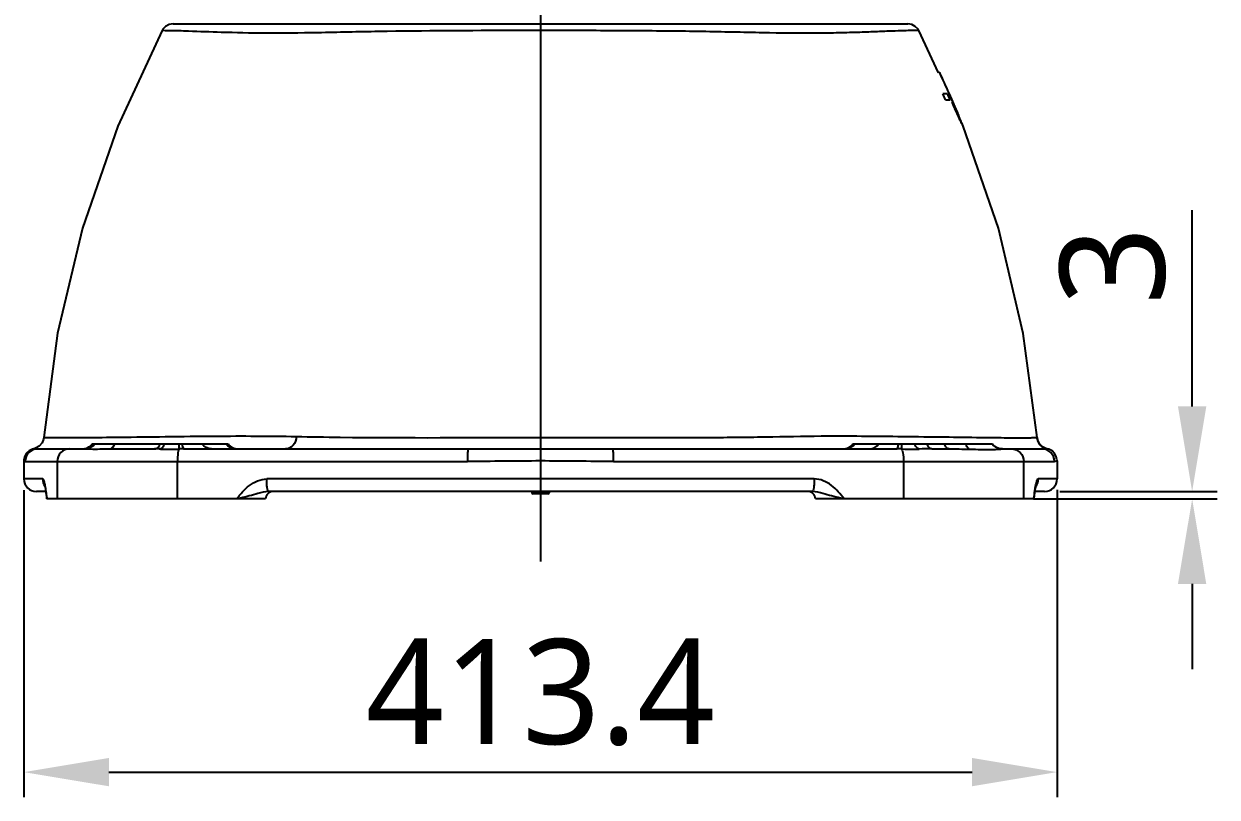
# Model space of a CAD drawing. Header units: millimetres. Extents: x 7426 to 8740, y 124 to 421.
# Drawn here: x 7933.01 to 7956.88, y 223.99 to 239.45 of the extents above; entities that cross this region are included whole.
import ezdxf

# ---------------------------------------------------------------- set-up
doc = ezdxf.new("R2010")
doc.units = ezdxf.units.MM
doc.linetypes.add('CENTER', pattern=[0.6, 0.375, -0.075, 0.075, -0.075])
for name, color, linetype in [('中心线', 7, 'Continuous'), ('外形图', 7, 'Continuous'), ('尺寸标注', 7, 'Continuous')]:
    doc.layers.add(name, color=color, linetype=linetype)
doc.styles.add('微软雅黑', font='msyh.ttc')
doc.dimstyles.new('尺寸标注_1_20比例', dxfattribs={"dimtxt": 2.1, "dimasz": 1.7, "dimexe": 0.5, "dimexo": 0.4, "dimgap": 0.5, "dimtad": 1, "dimdec": 1, "dimlfac": 20, "dimdsep": 46, "dimtxsty": '微软雅黑', "dimcen": 0.09, "dimadec": 0, "dimazin": 0, "dimtp": 0.01, "dimtm": 0.01, "dimtfac": 1, "dimtdec": 1, "dimtofl": 0, "dimtmove": 0, "dimatfit": 3, "dimfxl": 1, "dimtolj": 1, "dimarcsym": 0})

# ---------------------------------------------------------------- blocks, each defined once
blk = doc.blocks.new('*D1016')
at = {"layer": 'Defpoints', "color": 0}
for p in [(7933.009, 230.534), (7953.678, 230.535), (7953.678, 224.493)]:
    blk.add_point(p, dxfattribs=at)
at = {"layer": '尺寸标注', "color": 0, "linetype": 'Continuous', "lineweight": -2}
for p, q in [((7933.009, 230.134), (7933.009, 223.993)), ((7953.678, 230.135), (7953.678, 223.993)), ((7934.709, 224.493), (7951.978, 224.493))]:
    blk.add_line(p, q, dxfattribs=at)
at = {"layer": '尺寸标注', "color": 0}
for points in [[(7934.709, 224.776), (7934.709, 224.21), (7933.009, 224.493)], [(7951.978, 224.21), (7951.978, 224.776), (7953.678, 224.493)]]:
    blk.add_solid(points, dxfattribs=at)
at = {"layer": '尺寸标注', "color": 0, "insert": (7943.344, 226.084), "char_height": 2.1, "attachment_point": 5, "style": '微软雅黑'}
blk.add_mtext('\\A1;\\A1;413.4', dxfattribs=at)
blk = doc.blocks.new('*D1017')
at = {"layer": 'Defpoints', "color": 0}
for p in [(7952.806, 229.955), (7953.333, 230.105), (7956.381, 229.955)]:
    blk.add_point(p, dxfattribs=at)
at = {"layer": '尺寸标注', "color": 0, "linetype": 'Continuous', "lineweight": -2}
for p, q in [((7956.381, 231.805), (7956.381, 235.733)), ((7953.206, 229.955), (7956.881, 229.955)), ((7953.733, 230.105), (7956.881, 230.105)), ((7956.381, 228.255), (7956.381, 226.555))]:
    blk.add_line(p, q, dxfattribs=at)
at = {"layer": '尺寸标注', "color": 0}
for points in [[(7956.097, 231.805), (7956.664, 231.805), (7956.381, 230.105)], [(7956.664, 228.255), (7956.097, 228.255), (7956.381, 229.955)]]:
    blk.add_solid(points, dxfattribs=at)
at = {"layer": '尺寸标注', "color": 0, "insert": (7954.796, 234.619), "char_height": 2.1, "attachment_point": 5, "rotation": 90, "style": '微软雅黑'}
blk.add_mtext('\\A1;\\A1;3', dxfattribs=at)

msp = doc.modelspace()

# ---------------------------------------------------------------- linework, layer by layer
at = {"layer": '中心线', "linetype": 'CENTER', "ltscale": 30}
msp.add_line((7943.3437, 239.9549), (7943.3437, 227.4436), dxfattribs=at)
at = {"layer": '外形图', "color": 0, "linetype": 'Continuous'}
for p, q in [((7935.9941, 239.4549), (7950.6933, 239.4549)), ((7943.3437, 239.3211), (7942.8423, 239.3207)), ((7943.8451, 239.3207), (7943.3437, 239.3211)), ((7951.3078, 238.4726), (7950.9147, 239.3212)), ((7951.331, 238.4834), (7951.3279, 238.4834)), ((7951.4896, 238.0569), (7951.3903, 238.0569)), ((7951.4434, 237.9384), (7951.5421, 237.9384)), ((7951.5865, 237.8862), (7951.5747, 237.8862)), ((7951.5747, 237.8862), (7951.6077, 237.8098)), ((7951.6, 237.8551), (7951.5865, 237.8862)), ((7951.594, 237.8946), (7951.5959, 237.8903)), ((7951.5984, 237.8914), (7951.5965, 237.8957)), ((7951.6135, 237.824), (7951.6, 237.8551)), ((7951.6078, 237.8098), (7951.617, 237.7885)), ((7951.6268, 237.7929), (7951.6135, 237.824)), ((7951.6268, 237.7929), (7951.6151, 237.7929)), ((7951.6262, 237.8201), (7951.6281, 237.8156)), ((7951.7063, 237.6188), (7951.6918, 237.6188)), ((7951.6921, 237.618), (7951.6944, 237.6129)), ((7951.6944, 237.6129), (7951.6973, 237.6066)), ((7953.2787, 231.1841), (7953.2786, 231.1841)), ((7953.3341, 231.047), (7953.2985, 231.1069)), ((7933.2857, 230.9546), (7933.9201, 230.9546)), ((7933.9201, 230.9546), (7934.2502, 230.9546)), ((7934.3741, 231.0546), (7937.0935, 231.0546)), ((7934.7128, 230.9546), (7935.6244, 230.9546)), ((7936.2046, 230.9546), (7941.8916, 230.9546)), ((7944.7959, 230.9546), (7950.4828, 230.9546)), ((7949.5939, 231.0546), (7952.3853, 231.0546)), ((7951.1743, 230.9546), (7951.523, 230.9546)), ((7952.5841, 230.9546), (7952.7673, 230.9546)), ((7952.7673, 230.9546), (7953.3758, 230.9546)), ((7953.3877, 230.9979), (7953.3341, 231.047)), ((7953.4548, 230.9662), (7953.3877, 230.9979)), ((7953.4777, 230.9601), (7953.4548, 230.9662)), ((7933.0105, 230.7408), (7933.0092, 230.7146)), ((7933.0092, 230.7139), (7933.0092, 230.3546)), ((7933.0359, 230.7046), (7941.8825, 230.7046)), ((7933.6742, 230.7046), (7933.6742, 229.9546)), ((7936.0797, 229.9546), (7936.0797, 230.7046)), ((7944.8051, 230.7046), (7953.6255, 230.7046)), ((7950.6077, 230.7046), (7950.6077, 229.9546)), ((7953.0131, 229.9546), (7953.0131, 230.7046)), ((7953.6782, 230.7146), (7953.6782, 230.3546)), ((7933.3859, 230.3546), (7933.0092, 230.3546)), ((7948.8205, 230.3546), (7937.8669, 230.3546)), ((7953.6782, 230.3546), (7953.3015, 230.3546)), ((7933.4492, 230.1046), (7933.2592, 230.1046)), ((7933.4608, 230.0181), (7933.4664, 229.9734)), ((7933.4675, 229.9546), (7933.4664, 229.9728)), ((7933.4733, 229.9546), (7933.4665, 229.9724)), ((7937.8435, 229.9546), (7933.4676, 229.9546)), ((7937.3435, 229.9726), (7937.2676, 229.9546)), ((7948.7862, 230.1046), (7937.9011, 230.1046)), ((7943.1687, 230.1046), (7943.1687, 230.0796)), ((7943.5187, 230.0796), (7943.1687, 230.0796)), ((7943.4937, 230.0546), (7943.1937, 230.0546)), ((7943.5187, 230.1046), (7943.5187, 230.0796)), ((7953.2198, 229.9546), (7948.8439, 229.9546)), ((7949.4198, 229.9546), (7949.3439, 229.9726)), ((7953.2209, 229.9724), (7953.2141, 229.9546)), ((7953.2199, 229.9546), (7953.221, 229.9728)), ((7953.221, 229.9729), (7953.2209, 229.9724)), ((7953.221, 229.9734), (7953.2267, 230.0194)), ((7953.2265, 230.0177), (7953.2304, 230.0484)), ((7953.2301, 230.046), (7953.2343, 230.0776)), ((7953.238, 230.1036), (7953.2382, 230.1046)), ((7953.4282, 230.1046), (7953.2382, 230.1046))]:
    msp.add_line(p, q, dxfattribs=at)
for points in [[(7935.9939, 239.4549), (7935.9148, 239.4418), (7935.8446, 239.4053), (7935.7901, 239.3495), (7935.7726, 239.3211)], [(7950.9148, 239.3211), (7950.8973, 239.3495), (7950.8428, 239.4053), (7950.7726, 239.4418), (7950.6934, 239.4549)], [(7935.7726, 239.3211), (7934.8864, 237.408), (7934.1801, 235.3687), (7933.6844, 233.2682), (7933.4087, 231.1841)], [(7953.2787, 231.1841), (7953.0035, 233.2655), (7952.5078, 235.3669), (7951.8013, 237.4073), (7951.7706, 237.4735)], [(7933.4087, 231.1841), (7933.4041, 231.153), (7933.3734, 231.0752), (7933.3153, 231.0093)], [(7953.2985, 231.1069), (7953.2805, 231.1691), (7953.2787, 231.1841)], [(7933.2093, 230.9596), (7933.1796, 230.9516), (7933.1158, 230.9194), (7933.0638, 230.8707), (7933.0279, 230.8095), (7933.0105, 230.7408)], [(7933.3153, 231.0093), (7933.2391, 230.9683), (7933.2102, 230.9603)], [(7953.6782, 230.7146), (7953.6771, 230.7378), (7953.6615, 230.8044), (7953.6281, 230.8648), (7953.5788, 230.9142), (7953.517, 230.9483), (7953.4781, 230.9596)], [(7933.4269, 230.2275), (7933.4252, 230.2312), (7933.4254, 230.2302), (7933.4296, 230.2142), (7933.4347, 230.1908), (7933.4398, 230.1636), (7933.4447, 230.1346), (7933.4492, 230.1048), (7933.4533, 230.0754), (7933.4572, 230.0466), (7933.4608, 230.0181)], [(7953.2339, 230.0746), (7953.2385, 230.107), (7953.243, 230.1365), (7953.2478, 230.1649), (7953.2528, 230.1914), (7953.2579, 230.2148), (7953.2599, 230.2227)]]:
    msp.add_lwpolyline(points, dxfattribs=at)
for centre, radius, start, end in [((7932.0905, 229.4332), 21.2598, 23.96733, 25.19447), ((7932.0999, 229.4428), 21.2501, 23.9542, 25.17841), ((7931.4272, 229.0398), 21.9051, 23.96841, 24.30801), ((7931.8974, 229.3049), 21.4581, 23.72456, 24.07059), ((7932.0918, 229.4338), 21.2584, 23.61706, 23.96728), ((7932.1016, 229.4435), 21.2483, 23.60365, 23.95411), ((7932.0871, 229.4317), 21.2636, 23.45319, 23.61707), ((7932.0973, 229.4417), 21.253, 23.4397, 23.60366), ((7932.0836, 229.4303), 21.2673, 23.23447, 23.4404), ((7932.0944, 229.4404), 21.2562, 23.22086, 23.4269), ((7972.8405, 246.9037), 23.0874, 203.24262, 203.38345), ((7939.7526, 232.7226), 12.9216, 22.95881, 23.21277), ((7937.6109, 231.7982), 15.2569, 22.48112, 23.25165), ((7953.5401, 231.211), 0.2632, 194.57093, 201.84119), ((7953.547, 231.2136), 0.2705, 201.80923, 207.019), ((7953.54, 231.2099), 0.2626, 206.97633, 216.09131), ((7933.2858, 230.7047), 0.2499, 90.01913, 180.01912), ((7934.174, 231.2046), 0.25, 270, 323.1301), ((7934.5669, 231.1628), 0.2883, 336.81455, 337.95966), ((7935.6291, 216.6044), 14.3502, 89.64016, 90.01868), ((7936.2336, 215.1958), 15.7588, 90.10547, 90.4037), ((7937.2935, 231.2046), 0.25, 216.8699, 270), ((7949.3939, 231.2046), 0.25, 270, 323.1301), ((7950.4712, 221.2252), 9.7293, 89.80825, 89.93181), ((7950.4303, 210.9302), 20.0245, 89.61525, 89.78991), ((7951.1343, 195.8956), 35.0591, 89.93455, 90.35525), ((7952.2923, 236.3843), 5.4414, 269.01114, 269.23697), ((7952.5829, 231.2034), 0.2482, 216.8496, 221.21191), ((7952.5853, 231.2046), 0.25, 216.8699, 270), ((7953.5247, 231.1988), 0.2437, 216.1159, 222.13809), ((7953.5132, 231.1887), 0.2284, 222.20172, 233.29393), ((7953.3756, 230.7048), 0.2498, 359.96221, 89.96216), ((7953.5238, 231.2032), 0.2463, 233.33383, 239.69249), ((7953.533, 231.2191), 0.2647, 239.70869, 248.91974), ((7953.5345, 231.2223), 0.2682, 248.86091, 257.78043), ((7933.2592, 230.3546), 0.25, 180, 270), ((7953.4282, 230.3546), 0.25, 270, 0), ((7926.2325, 229.1213), 7.2886, 6.56439, 6.7229), ((7937.9935, 229.9546), 0.15, 90, 180), ((7943.1937, 230.0796), 0.025, 180, 270), ((7943.4937, 230.0796), 0.025, 270, 0), ((7948.6939, 229.9546), 0.15, 0, 90), ((7960.1042, 229.1659), 6.9351, 173.30851, 173.47033)]:
    msp.add_arc(centre, radius, start, end, dxfattribs=at)
for points, knots in [([(7942.8423, 239.3207), (7941.9308, 239.3195), (7940.6129, 239.3143), (7938.9424, 239.2773), (7937.8916, 239.2599), (7937.0298, 239.2827), (7936.3891, 239.3038), (7935.9947, 239.319), (7935.8174, 239.3183), (7935.7726, 239.3211)], [0, 0, 0, 0, 0.3867212, 0.5591181, 0.7089794, 0.8325283, 0.9248406, 0.9809455, 1, 1, 1, 1]), ([(7950.9148, 239.3211), (7950.9129, 239.3232), (7950.8994, 239.3181), (7950.8765, 239.323), (7950.8337, 239.3201), (7950.7461, 239.321), (7950.5934, 239.317), (7950.3623, 239.3096), (7950.0677, 239.2974), (7949.7132, 239.2846), (7949.302, 239.2725), (7948.6566, 239.2618), (7947.7422, 239.277), (7946.5411, 239.304), (7945.2239, 239.3173), (7944.3134, 239.3201), (7943.8451, 239.3207)], [0, 0, 0, 0, 0.0011954, 0.0047516, 0.0106385, 0.0188433, 0.0422341, 0.0752045, 0.1170673, 0.1672734, 0.225723, 0.2915846, 0.4411185, 0.6137028, 0.8013079, 1, 1, 1, 1]), ([(7951.6505, 237.7629), (7951.6582, 237.7448), (7951.6718, 237.711), (7951.6936, 237.6631), (7951.6989, 237.6384), (7951.7088, 237.6202), (7951.7063, 237.6188)], [0, 0, 0, 0, 0.3810195, 0.7275025, 0.9440824, 1, 1, 1, 1]), ([(7951.6493, 237.7407), (7951.6611, 237.7133), (7951.6821, 237.6747), (7951.6954, 237.6291), (7951.7063, 237.6188)], [0, 0, 0, 0, 0.6650442, 1, 1, 1, 1]), ([(7951.6973, 237.6066), (7951.7127, 237.5729), (7951.7389, 237.5334), (7951.755, 237.4779), (7951.7672, 237.472)], [0, 0, 0, 0, 0.7319166, 1, 1, 1, 1]), ([(7951.7672, 237.472), (7951.7698, 237.4733), (7951.7626, 237.491), (7951.756, 237.516), (7951.7336, 237.5697), (7951.7179, 237.6091), (7951.7084, 237.6321)], [0, 0, 0, 0, 0.0502809, 0.2337577, 0.5625534, 1, 1, 1, 1]), ([(7933.4087, 231.1841), (7933.4031, 231.1818), (7933.4574, 231.1871), (7933.4869, 231.1809), (7933.6101, 231.1838), (7933.7564, 231.1818), (7933.9711, 231.1829), (7934.3651, 231.1846), (7934.9949, 231.1911), (7935.8685, 231.202), (7937.0451, 231.217), (7937.9194, 231.2148), (7938.4577, 231.2045)], [0, 0, 0, 0, 0.003571, 0.0149219, 0.0353142, 0.0657639, 0.1071333, 0.1606493, 0.3010021, 0.480563, 0.6801248, 1, 1, 1, 1]), ([(7938.4577, 231.2045), (7938.4576, 231.142), (7938.4208, 231.018), (7938.3013, 230.9546), (7938.2457, 230.9546)], [0, 0, 0, 0, 0.5289867, 1, 1, 1, 1]), ([(7938.4577, 231.2045), (7938.7501, 231.1989), (7940.3786, 231.1708), (7942.0074, 231.1841), (7943.3437, 231.1841)], [0, 0, 0, 0, 0.1795777, 1, 1, 1, 1]), ([(7943.3437, 231.1841), (7943.9451, 231.1841), (7945.0889, 231.1826), (7946.6383, 231.1811), (7947.9551, 231.1977), (7948.984, 231.2184), (7949.8889, 231.2136), (7950.6958, 231.2048), (7951.4909, 231.1946), (7952.1085, 231.1862), (7952.5404, 231.1811), (7952.7924, 231.1787), (7952.9825, 231.179), (7953.1166, 231.1784), (7953.1982, 231.1825), (7953.2508, 231.1797), (7953.267, 231.1858), (7953.2787, 231.1828), (7953.2787, 231.1841)], [0, 0, 0, 0, 0.1815896, 0.3453889, 0.4678225, 0.5792082, 0.656105, 0.7410655, 0.8228555, 0.8962156, 0.9275384, 0.9533206, 0.9721992, 0.9851755, 0.9933342, 0.9977424, 0.9996047, 1, 1, 1, 1]), ([(7933.2093, 230.9596), (7933.2108, 230.9594), (7933.2361, 230.9561), (7933.2617, 230.9546), (7933.2857, 230.9546)], [0, 0, 0, 0, 0.059252, 1, 1, 1, 1]), ([(7933.9201, 230.9546), (7933.8572, 230.9546), (7933.7257, 230.9002), (7933.6742, 230.7682), (7933.6742, 230.7046)], [0, 0, 0, 0, 0.4970366, 1, 1, 1, 1]), ([(7934.2502, 230.9546), (7934.2801, 230.9545), (7934.4343, 230.9534), (7934.5885, 230.9546), (7934.7128, 230.9546)], [0, 0, 0, 0, 0.1938415, 1, 1, 1, 1]), ([(7934.7262, 230.9546), (7934.7364, 230.9546), (7934.7859, 230.9659), (7934.8167, 231.0136), (7934.8319, 231.0493)], [0, 0, 0, 0, 0.2091457, 1, 1, 1, 1]), ([(7934.7547, 230.9664), (7934.7618, 230.9705), (7934.792, 230.9934), (7934.8118, 231.0274), (7934.823, 231.0546)], [0, 0, 0, 0, 0.2172888, 1, 1, 1, 1]), ([(7935.6244, 230.9546), (7935.635, 230.9546), (7935.6863, 230.9667), (7935.7173, 231.0172), (7935.7324, 231.0546)], [0, 0, 0, 0, 0.2077049, 1, 1, 1, 1]), ([(7935.7192, 230.9543), (7935.7295, 230.9552), (7935.7784, 230.9703), (7935.8084, 231.0183), (7935.8235, 231.0546)], [0, 0, 0, 0, 0.208345, 1, 1, 1, 1]), ([(7935.7192, 230.9543), (7935.7513, 230.9541), (7935.8858, 230.9529), (7936.0202, 230.9536), (7936.1226, 230.9542)], [0, 0, 0, 0, 0.2388123, 1, 1, 1, 1]), ([(7936.1226, 230.9542), (7936.1136, 230.9515), (7936.101, 230.9205), (7936.0835, 230.8416), (7936.0797, 230.762), (7936.0797, 230.7046)], [0, 0, 0, 0, 0.1095177, 0.329965, 1, 1, 1, 1]), ([(7936.1226, 230.9542), (7936.1159, 230.9616), (7936.1196, 230.9999), (7936.1136, 231.0309), (7936.1125, 231.0546)], [0, 0, 0, 0, 0.2947118, 1, 1, 1, 1]), ([(7936.2138, 230.9546), (7936.2029, 230.9546), (7936.1875, 231.0008), (7936.1826, 231.0298), (7936.1794, 231.0546)], [0, 0, 0, 0, 0.3027998, 1, 1, 1, 1]), ([(7941.8916, 230.9546), (7941.8857, 230.9546), (7941.8925, 230.916), (7941.8813, 230.8767), (7941.8841, 230.7924), (7941.8825, 230.7353), (7941.8825, 230.7046)], [0, 0, 0, 0, 0.0713644, 0.2940056, 0.6325308, 1, 1, 1, 1]), ([(7941.8916, 230.9546), (7942.3757, 230.9546), (7943.3438, 230.9646), (7944.3119, 230.9546), (7944.7958, 230.9546)], [0, 0, 0, 0, 0.5000489, 1, 1, 1, 1]), ([(7944.8051, 230.7046), (7944.8051, 230.7353), (7944.8035, 230.7924), (7944.8063, 230.8767), (7944.7951, 230.916), (7944.8019, 230.9546), (7944.7959, 230.9546)], [0, 0, 0, 0, 0.367469, 0.7059941, 0.9286354, 1, 1, 1, 1]), ([(7950.4736, 230.9546), (7950.4845, 230.9546), (7950.4998, 231.0008), (7950.5048, 231.0298), (7950.508, 231.0546)], [0, 0, 0, 0, 0.3028012, 1, 1, 1, 1]), ([(7950.5648, 230.9542), (7950.5715, 230.9616), (7950.5678, 230.9999), (7950.5738, 231.0309), (7950.5749, 231.0546)], [0, 0, 0, 0, 0.2947113, 1, 1, 1, 1]), ([(7950.5648, 230.9542), (7950.6539, 230.9537), (7950.7712, 230.9529), (7950.8886, 230.9537), (7950.9169, 230.9539)], [0, 0, 0, 0, 0.7586841, 1, 1, 1, 1]), ([(7950.5648, 230.9542), (7950.5738, 230.9515), (7950.5864, 230.9205), (7950.6039, 230.8416), (7950.6077, 230.762), (7950.6077, 230.7046)], [0, 0, 0, 0, 0.1095177, 0.329965, 1, 1, 1, 1]), ([(7950.9169, 230.9539), (7950.908, 230.9553), (7950.8641, 230.9735), (7950.841, 231.0199), (7950.8283, 231.0546)], [0, 0, 0, 0, 0.1965582, 1, 1, 1, 1]), ([(7951.1743, 230.9546), (7951.1651, 230.9546), (7951.1174, 230.9682), (7951.0933, 231.0185), (7951.0806, 231.0546)], [0, 0, 0, 0, 0.1946014, 1, 1, 1, 1]), ([(7951.523, 230.9546), (7951.5137, 230.9546), (7951.466, 230.9682), (7951.4419, 231.0185), (7951.4292, 231.0546)], [0, 0, 0, 0, 0.1946015, 1, 1, 1, 1]), ([(7951.9233, 230.9514), (7951.9156, 230.9541), (7951.8792, 230.978), (7951.863, 231.0216), (7951.854, 231.0546)], [0, 0, 0, 0, 0.1923179, 1, 1, 1, 1]), ([(7951.9233, 230.9514), (7951.9478, 230.9507), (7952.0395, 230.9479), (7952.1312, 230.9448), (7952.1984, 230.9437)], [0, 0, 0, 0, 0.2677248, 1, 1, 1, 1]), ([(7952.2198, 230.9434), (7952.2962, 230.9423), (7952.4179, 230.9425), (7952.539, 230.9546), (7952.5841, 230.9546)], [0, 0, 0, 0, 0.6287553, 1, 1, 1, 1]), ([(7952.7673, 230.9546), (7952.8302, 230.9546), (7952.9617, 230.9002), (7953.0131, 230.7682), (7953.0131, 230.7046)], [0, 0, 0, 0, 0.4970366, 1, 1, 1, 1]), ([(7953.3758, 230.9546), (7953.3936, 230.9546), (7953.4277, 230.9551), (7953.4617, 230.9605), (7953.4781, 230.9596)], [0, 0, 0, 0, 0.5204898, 1, 1, 1, 1]), ([(7933.0359, 230.7046), (7933.0289, 230.7046), (7933.0222, 230.7026), (7933.0092, 230.7172), (7933.0092, 230.7146)], [0, 0, 0, 0, 0.7265226, 1, 1, 1, 1]), ([(7944.8051, 230.7046), (7944.318, 230.7046), (7943.3438, 230.7246), (7942.3697, 230.7046), (7941.8825, 230.7046)], [0, 0, 0, 0, 0.4999513, 1, 1, 1, 1]), ([(7953.6782, 230.7146), (7953.6783, 230.719), (7953.6493, 230.7045), (7953.6389, 230.7046), (7953.6255, 230.7046)], [0, 0, 0, 0, 0.2479169, 1, 1, 1, 1]), ([(7933.4381, 230.2106), (7933.4318, 230.2457), (7933.4216, 230.2844), (7933.4019, 230.3562), (7933.3859, 230.3546)], [0, 0, 0, 0, 0.6882619, 1, 1, 1, 1]), ([(7933.471, 229.9746), (7933.4685, 229.9956), (7933.4588, 230.0744), (7933.4483, 230.1532), (7933.4381, 230.2106)], [0, 0, 0, 0, 0.2658374, 1, 1, 1, 1]), ([(7937.2676, 229.9546), (7937.3419, 230.0544), (7937.4984, 230.2477), (7937.7445, 230.3546), (7937.8669, 230.3546)], [0, 0, 0, 0, 0.5042861, 1, 1, 1, 1]), ([(7937.9011, 230.1046), (7937.8939, 230.1046), (7937.8832, 230.138), (7937.8751, 230.1843), (7937.8682, 230.2658), (7937.8669, 230.3239), (7937.8669, 230.3546)], [0, 0, 0, 0, 0.0845256, 0.3069888, 0.6398807, 1, 1, 1, 1]), ([(7948.8205, 230.3546), (7948.8205, 230.3239), (7948.8192, 230.2658), (7948.8123, 230.1843), (7948.8042, 230.138), (7948.7934, 230.1046), (7948.7862, 230.1046)], [0, 0, 0, 0, 0.3601193, 0.6930112, 0.9154744, 1, 1, 1, 1]), ([(7949.4198, 229.9546), (7949.3452, 230.0542), (7949.1891, 230.2469), (7948.9428, 230.3563), (7948.8205, 230.3546)], [0, 0, 0, 0, 0.5043121, 1, 1, 1, 1]), ([(7953.2163, 229.974), (7953.2188, 229.9949), (7953.2284, 230.0734), (7953.2388, 230.1518), (7953.249, 230.209)], [0, 0, 0, 0, 0.2658798, 1, 1, 1, 1]), ([(7953.249, 230.209), (7953.2553, 230.2445), (7953.2656, 230.2854), (7953.2852, 230.3546), (7953.3015, 230.3546)], [0, 0, 0, 0, 0.688716, 1, 1, 1, 1]), ([(7937.9011, 230.1046), (7937.8303, 230.1046), (7937.6441, 230.0473), (7937.4605, 230.0005), (7937.3435, 229.9726)], [0, 0, 0, 0, 0.3707005, 1, 1, 1, 1]), ([(7949.3439, 229.9726), (7949.2269, 230.0005), (7949.0432, 230.0473), (7948.8571, 230.1046), (7948.7862, 230.1046)], [0, 0, 0, 0, 0.629299, 1, 1, 1, 1])]:
    msp.add_open_spline(points, degree=3, knots=knots, dxfattribs=at)
for points in [[(7951.617, 237.7885), (7951.6416, 237.7315), (7951.6663, 237.6745), (7951.6921, 237.618)], [(7953.2786, 231.1841), (7953.2797, 231.1709), (7953.2821, 231.1577), (7953.2854, 231.1448)], [(7934.2419, 230.9546), (7934.3131, 230.9546), (7934.3895, 230.9965), (7934.4306, 231.0546)], [(7934.7128, 230.9546), (7934.7273, 230.9546), (7934.7421, 230.9592), (7934.7547, 230.9664)], [(7936.7643, 230.9546), (7936.6923, 230.9546), (7936.6147, 230.9961), (7936.5726, 231.0546)], [(7937.2435, 230.9546), (7937.1714, 230.9546), (7937.0939, 230.9961), (7937.0518, 231.0546)], [(7949.4439, 230.9546), (7949.516, 230.9546), (7949.5935, 230.9961), (7949.6356, 231.0546)], [(7949.9231, 230.9546), (7949.9951, 230.9546), (7950.0727, 230.9961), (7950.1147, 231.0546)], [(7951.523, 230.9546), (7951.6564, 230.9546), (7951.7899, 230.955), (7951.9233, 230.9514)], [(7952.5841, 230.9546), (7952.5153, 230.9546), (7952.4415, 230.9882), (7952.3962, 231.0399)], [(7933.3859, 230.3546), (7933.3859, 230.3052), (7933.4016, 230.2538), (7933.4294, 230.213)], [(7953.26, 230.216), (7953.2866, 230.2563), (7953.3015, 230.3064), (7953.3015, 230.3546)]]:
    msp.add_open_spline(points, degree=3, dxfattribs=at)

# ---------------------------------------------------------------- dimensions: what is measured, and where the dimension line sits
at = {"layer": '尺寸标注', "color": 0, "linetype": 'Continuous'}
dim = msp.add_linear_dim(base=(7956.3808, 229.9546), p1=(7953.3332, 230.1046), p2=(7952.806, 229.9546), angle=90, text='\\A1;3', dimstyle='尺寸标注_1_20比例', dxfattribs=at)
dim.commit()
dim.dimension.update_dxf_attribs({"geometry": '*D1017', "text_midpoint": (7956.3808, 234.6187), "dimtype": 160})
dim = msp.add_linear_dim(base=(7953.6782, 224.4931), p1=(7933.0092, 230.5343), p2=(7953.6782, 230.5346), text='\\A1;413.4', dimstyle='尺寸标注_1_20比例', dxfattribs=at)
dim.commit()
dim.dimension.update_dxf_attribs({"geometry": '*D1016', "text_midpoint": (7943.3437, 224.4931), "dimtype": 160})

doc.saveas('drawing.dxf')
